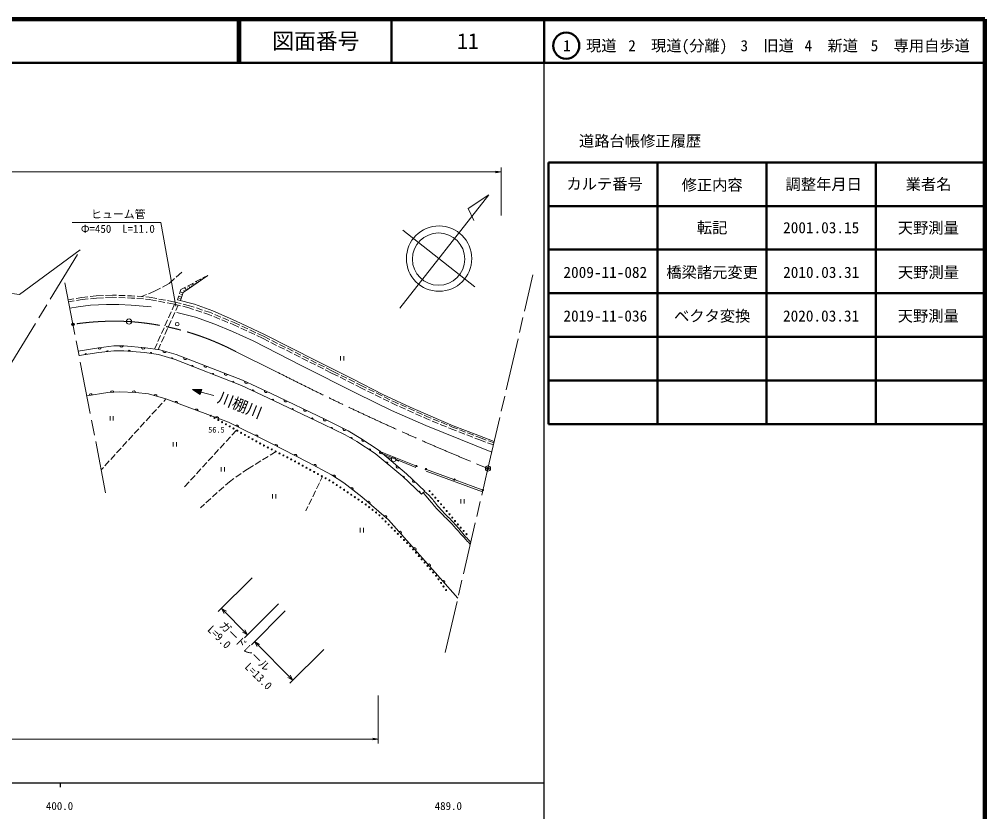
# Model space of a CAD drawing. Units: millimetres at full size, sheet at 1:1000; details may follow other scales. Extents: x 40000 to 680000, y 20000 to 380000.
# Drawn here: x 458617 to 680000, y 198357 to 380000 of the extents above; entities that cross this region are included whole.
import ezdxf
from ezdxf.enums import TextEntityAlignment as Align

# ---------------------------------------------------------------- set-up
doc = ezdxf.new("R2010")
doc.units = ezdxf.units.MM
doc.header["$LTSCALE"] = 1000
doc.header["$PDMODE"] = 32
doc.header["$PDSIZE"] = 500
doc.linetypes.add('CHAIN', pattern=[18.5, 12, -1.5, 3.5, -1.5])
for name, color, linetype, lineweight in [('M-BGD', 7, 'Continuous', 13), ('M-BMK', 2, 'CHAIN', 13), ('M-BMK-SRVR', 3, 'Continuous', 13), ('M-STR-HTXT', 7, 'Continuous', 13), ('M-TTL', 2, 'Continuous', 140), ('M-TTL-BAND', 7, 'Continuous', 25), ('M-TTL-FRAM', 2, 'Continuous', 50), ('M-TTL-LINE', 7, 'Continuous', 50)]:
    doc.layers.add(name, color=color, linetype=linetype, lineweight=lineweight)
for name, color, linetype in [('M-BGD-HTXT', 7, 'Continuous'), ('M-OTRS', 6, 'Continuous'), ('M-TTL-TXT', 7, 'Continuous')]:
    doc.layers.add(name, color=color, linetype=linetype)
doc.styles.add('ＭＳ ゴシック', font='')
doc.styles.get('ＭＳ ゴシック').set_extended_font_data('MS Gothic')

# ---------------------------------------------------------------- blocks, each defined once
blk = doc.blocks.new('open_arrow')
at = {"color": 0, "linetype": 'Continuous', "lineweight": -2}
blk.add_lwpolyline([(7.5, 1.25), (0, 0), (7.5, -1.25)], dxfattribs=at)

msp = doc.modelspace()

# ---------------------------------------------------------------- linework, layer by layer
at = {"layer": 'M-BGD'}
for p, q in [((494617, 320883), (495904, 322016)), ((500737, 320719), (501856, 321310)), ((491421, 318616), (492953, 319419)), ((492953, 319419), (494241, 320552)), ((497200, 318852), (498526, 319552)), ((497754, 318451), (497401, 318958)), ((498164, 318737), (498023, 318940)), ((498574, 319023), (498292, 319428)), ((498985, 319309), (498879, 319461)), ((498969, 319786), (500295, 320486)), ((499395, 319595), (499183, 319899)), ((499805, 319881), (499734, 319982)), ((500215, 320167), (500074, 320369)), ((500625, 320452), (500590, 320503)), ((501036, 320738), (500965, 320840)), ((474859, 316454), (476280, 316606)), ((476280, 316606), (477895, 316679)), ((478394, 316702), (480009, 316776)), ((480009, 316776), (480925, 316740)), ((481425, 316721), (482924, 316662)), ((483423, 316642), (484339, 316606)), ((484339, 316606), (485135, 316547)), ((486614, 316436), (487798, 316915)), ((488262, 317102), (489446, 317581)), ((489446, 317581), (490978, 318384)), ((494880, 315708), (495182, 316630)), ((495337, 317105), (495639, 318027)), ((496152, 317278), (495472, 317515)), ((495639, 318027), (496758, 318618)), ((495988, 316806), (495647, 316925)), ((496524, 317593), (496312, 317897)), ((496934, 317879), (496510, 318487)), ((497344, 318165), (497167, 318418)), ((469838, 315695), (471144, 315928)), ((469926, 315203), (471223, 315434)), ((471636, 316015), (472942, 316248)), ((471715, 315522), (473013, 315753)), ((472942, 316248), (474362, 316400)), ((473013, 315753), (474417, 315903)), ((474914, 315957), (476318, 316107)), ((476318, 316107), (477914, 316180)), ((478414, 316203), (480011, 316276)), ((480011, 316276), (480912, 316240)), ((481411, 316221), (482910, 316162)), ((483410, 316142), (484311, 316107)), ((484311, 316107), (485088, 316049)), ((485586, 316011), (487082, 315899)), ((485633, 316509), (487129, 316397)), ((487581, 315862), (488358, 315803)), ((487628, 316360), (488424, 316300)), ((488358, 315803), (490056, 315481)), ((488424, 316300), (490142, 315973)), ((490547, 315387), (492020, 315107)), ((490634, 315880), (492107, 315599)), ((492512, 315013), (494209, 314690)), ((492598, 315506), (494317, 315179)), ((494209, 314690), (493646, 313423)), ((494209, 314690), (495603, 314339)), ((494317, 315179), (495726, 314823)), ((495022, 314485), (494474, 313257)), ((495823, 316334), (495160, 316565)), ((495658, 315862), (495327, 315977)), ((496211, 314701), (497620, 314345)), ((493444, 312966), (492835, 311595)), ((494270, 312800), (493658, 311431)), ((496087, 314216), (497481, 313864)), ((497481, 313864), (498586, 313503)), ((497620, 314345), (498743, 313977)), ((499061, 313347), (500487, 312881)), ((499218, 313822), (500644, 313355)), ((500962, 312725), (502068, 312363)), ((501119, 313200), (502242, 312832)), ((502068, 312363), (502784, 312063)), ((502242, 312832), (502972, 312526)), ((503433, 312332), (504816, 311751)), ((492632, 311138), (492023, 309767)), ((493454, 310974), (492842, 309605)), ((503245, 311869), (504628, 311288)), ((505089, 311095), (506472, 310514)), ((505277, 311558), (506660, 310977)), ((506933, 310320), (507649, 310019)), ((507121, 310783), (507851, 310477)), ((507649, 310019), (508982, 309400)), ((507851, 310477), (509192, 309854)), ((491820, 309310), (491212, 307939)), ((492638, 309148), (492026, 307779)), ((509435, 309189), (510795, 308557)), ((509645, 309643), (511005, 309010)), ((511248, 308346), (512609, 307713)), ((511459, 308799), (512819, 308167)), ((513272, 307956), (514612, 307333)), ((490197, 305654), (489634, 304386)), ((491009, 307482), (490400, 306111)), ((491822, 307322), (491210, 305953)), ((513062, 307502), (514394, 306883)), ((514394, 306883), (515840, 306155)), ((514612, 307333), (516061, 306603)), ((516287, 305930), (517627, 305256)), ((516508, 306379), (517848, 305704)), ((491006, 305496), (490457, 304268)), ((518073, 305031), (519413, 304356)), ((518294, 305479), (519634, 304805)), ((519860, 304131), (521199, 303457)), ((520081, 304580), (521421, 303905)), ((521867, 303680), (523207, 303006)), ((521646, 303232), (522986, 302558)), ((523432, 302333), (524772, 301658)), ((523654, 302781), (524993, 302107)), ((525219, 301433), (526558, 300759)), ((525440, 301882), (526780, 301207)), ((532293, 302803), (532293, 301803)), ((533043, 301803), (533043, 302803)), ((527005, 300534), (528345, 299859)), ((527226, 300982), (528566, 300308)), ((528791, 299635), (530237, 298907)), ((529013, 300083), (530462, 299353)), ((530237, 298907), (531730, 298158)), ((530462, 299353), (531953, 298605)), ((532176, 297934), (533517, 297261)), ((532400, 298381), (533741, 297708)), ((533964, 297037), (535305, 296364)), ((534188, 297484), (535528, 296811)), ((498367, 295112), (500455, 295140)), ((498367, 295112), (500125, 293987)), ((498367, 295112), (500290, 294564)), ((500257, 294448), (498719, 294887)), ((500323, 294679), (498784, 295118)), ((499070, 294662), (500224, 294333)), ((499202, 295123), (500356, 294794)), ((500389, 294910), (499619, 295129)), ((500037, 295135), (500422, 295025)), ((500125, 293987), (500455, 295140)), ((503227, 293726), (500290, 294564)), ((535752, 296140), (537244, 295391)), ((535975, 296587), (537467, 295838)), ((537244, 295391), (538011, 295011)), ((537467, 295838), (538229, 295461)), ((538459, 294789), (539804, 294124)), ((538677, 295239), (540022, 294574)), ((491738, 292412), (492245, 292966)), ((500191, 294217), (499422, 294437)), ((499774, 294212), (500158, 294102)), ((540252, 293902), (541596, 293237)), ((540470, 294352), (541814, 293687)), ((542044, 293015), (543389, 292350)), ((542262, 293465), (543607, 292800)), ((544055, 292578), (544817, 292201)), ((489038, 289460), (490051, 290567)), ((490388, 290936), (491401, 292043)), ((543837, 292128), (544605, 291748)), ((544605, 291748), (545354, 291414)), ((544817, 292201), (545559, 291870)), ((545811, 291211), (547181, 290600)), ((546016, 291667), (547386, 291056)), ((547638, 290397), (549008, 289786)), ((547843, 290853), (549213, 290242)), ((549669, 290039), (551040, 289428)), ((479421, 289058), (479421, 288058)), ((480171, 288058), (480171, 289058)), ((487688, 287984), (488701, 289091)), ((549465, 289583), (550835, 288972)), ((551291, 288769), (552041, 288435)), ((551496, 289225), (552238, 288894)), ((552041, 288435), (552845, 288104)), ((552238, 288894), (553036, 288565)), ((553307, 287913), (554694, 287341)), ((553498, 288375), (554885, 287803)), ((484988, 285033), (486001, 286140)), ((486338, 286509), (487351, 287616)), ((507371, 284668), (508416, 285808)), ((555156, 287151), (556543, 286579)), ((555347, 287613), (556734, 287041)), ((557005, 286388), (557808, 286057)), ((557196, 286850), (557994, 286521)), ((557808, 286057), (558906, 285631)), ((557994, 286521), (559087, 286097)), ((559553, 285917), (560952, 285374)), ((483639, 283557), (484651, 284664)), ((506019, 283194), (507033, 284300)), ((559372, 285450), (560771, 284908)), ((561237, 284727), (562635, 284185)), ((561418, 285193), (562816, 284651)), ((563102, 284004), (564199, 283578)), ((563282, 284470), (564375, 284046)), ((564199, 283578), (565536, 283091)), ((564375, 284046), (565710, 283560)), ((566180, 283389), (567514, 282904)), ((480939, 280606), (481951, 281713)), ((482289, 282082), (483301, 283188)), ((493877, 283082), (493877, 282082)), ((494627, 282082), (494627, 283082)), ((503316, 280246), (504330, 281351)), ((504668, 281720), (505681, 282825)), ((566006, 282920), (567343, 282434)), ((479589, 279130), (480601, 280237)), ((501964, 278771), (502978, 279877)), ((514422, 279019), (515701, 279803)), ((516127, 280064), (517486, 280897)), ((541508, 280832), (549541, 277655)), ((541944, 280398), (549540, 277246)), ((543988, 279268), (543077, 279591)), ((477395, 276732), (477902, 277285)), ((478239, 277654), (479251, 278761)), ((499261, 275823), (500275, 276929)), ((500613, 277297), (501627, 278403)), ((504918, 277334), (504918, 276334)), ((505668, 276334), (505668, 277334)), ((509891, 276152), (510932, 276879)), ((510932, 276879), (512291, 277712)), ((512717, 277973), (513996, 278757)), ((544932, 278939), (545672, 278672)), ((552012, 276836), (558264, 274538)), ((497910, 274349), (498923, 275455)), ((506800, 273995), (507841, 274722)), ((508251, 275008), (509481, 275866)), ((528139, 275180), (527645, 274160)), ((551934, 276436), (564853, 271715)), ((496526, 272840), (497572, 273980)), ((504399, 271834), (505514, 272837)), ((505886, 273172), (506800, 273995)), ((527428, 273710), (526774, 272359)), ((558545, 274434), (564797, 272136)), ((501426, 269158), (502541, 270162)), ((502912, 270496), (504027, 271500)), ((516699, 271131), (516699, 270131)), ((517449, 270131), (517449, 271131)), ((525686, 270109), (525032, 268759)), ((526557, 271909), (525903, 270559)), ((551632, 271862), (550873, 271120)), ((500139, 268000), (501054, 268824)), ((524815, 268308), (524321, 267288)), ((559863, 270003), (559863, 269003)), ((560613, 269003), (560613, 270003)), ((536789, 263390), (536789, 262390)), ((537539, 262390), (537539, 263390))]:
    msp.add_line(p, q, dxfattribs=at)
for points in [[(440232, 319294), (458697, 316904), (472597, 327128)], [(501856, 321310), (496179, 317353), (495545, 315538)], [(470209, 313746), (472093, 314075), (474960, 314446), (478619, 314649), (481469, 314598), (484285, 314480), (488838, 314075)], [(494880, 315708), (498775, 314713), (503020, 313176), (508197, 310899), (514875, 307729), (526780, 301692), (535178, 297493), (541974, 294003), (548281, 291102), (553019, 288994), (558129, 286836), (563795, 284661), (567532, 283246)], [(494711, 312802), (498994, 311723), (503462, 310138), (507543, 308401), (512231, 306293), (523411, 300543), (536008, 294219), (543951, 290299), (551817, 286859), (559810, 283646), (566952, 280750)], [(472116, 303921), (476820, 304693), (480305, 305165), (482565, 305132), (487579, 304682), (490862, 304210), (494605, 303131), (509807, 297245), (516359, 294244), (528803, 288224), (534065, 285627), (536965, 283940), (540911, 281276), (547374, 275783), (551632, 271862)], [(550873, 271120), (546595, 275184), (540260, 280479), (536045, 283256), (533358, 284740), (528274, 287219), (515576, 293256), (509589, 296072), (494328, 301980), (490562, 303160), (487358, 303655), (482558, 304026), (480321, 304003), (476881, 303621), (472308, 302931)], [(559177, 247291), (551108, 256489), (543300, 265258), (537128, 270553), (533014, 273774), (530198, 275545), (524768, 278513), (516266, 282801), (506561, 287620), (497101, 291178), (492245, 292966), (488231, 294112), (485246, 294466), (481672, 294635), (478923, 294466), (474098, 293713)]]:
    msp.add_lwpolyline(points, dxfattribs=at)
for centre, radius in [((494826, 310117), 417), ((502503, 289126), 125), ((503375, 288637), 125), ((504248, 288147), 125), ((505120, 287658), 125), ((505992, 287169), 125), ((506864, 286679), 125), ((507736, 286190), 125), ((508608, 285701), 125), ((509480, 285211), 125), ((510352, 284722), 125), ((511224, 284233), 125), ((512096, 283743), 125), ((512969, 283254), 125), ((513841, 282765), 125), ((514728, 282305), 125), ((515619, 281850), 125), ((516510, 281396), 125), ((517401, 280941), 125), ((518291, 280487), 125), ((519182, 280032), 125), ((520073, 279578), 125), ((520963, 279123), 125), ((541368, 280887), 150), ((544456, 279091), 500), ((521846, 278653), 125), ((522721, 278170), 125), ((523597, 277687), 125), ((524473, 277203), 125), ((525348, 276720), 125), ((549680, 277600), 150), ((551871, 276888), 150), ((526224, 276237), 125), ((527099, 275754), 125), ((527975, 275271), 125), ((528850, 274788), 125), ((558405, 274486), 150), ((529726, 274305), 125), ((530591, 273804), 125), ((531421, 273246), 125), ((532251, 272688), 125), ((533080, 272130), 125), ((533910, 271572), 125), ((534740, 271015), 125), ((535570, 270457), 125), ((552708, 271848), 125), ((553366, 271094), 125), ((554023, 270340), 125), ((564938, 272084), 150), ((536400, 269899), 125), ((537230, 269341), 125), ((538055, 268776), 125), ((538844, 268162), 125), ((554680, 269587), 125), ((555336, 268832), 125), ((555977, 268064), 125), ((539633, 267547), 125), ((540422, 266933), 125), ((541194, 266299), 125), ((541900, 265591), 125), ((556618, 267297), 125), ((557259, 266529), 125), ((557900, 265761), 125), ((542606, 264883), 125), ((543311, 264174), 125), ((544017, 263466), 125), ((558541, 264994), 125), ((559182, 264226), 125), ((559838, 263472), 125), ((544723, 262758), 125), ((545429, 262049), 125), ((546135, 261341), 125), ((560507, 262729), 125), ((561176, 261985), 125), ((546841, 260633), 125), ((547547, 259924), 125), ((548253, 259216), 125), ((548921, 258473), 125), ((549580, 257720), 125), ((550238, 256968), 125), ((550897, 256215), 125), ((551555, 255463), 125), ((552214, 254710), 125), ((552873, 253958), 125), ((553531, 253205), 125), ((554175, 252441), 125), ((554748, 251622), 125), ((555322, 250803), 125), ((555896, 249984), 125), ((556469, 249164), 125)]:
    msp.add_circle(centre, radius, dxfattribs=at)
for centre, radius, start, end in [((473887, 303170), 200, 8.57582, 188.57582), ((477044, 304778), 379, 195.88691, 359.54444), ((478841, 303839), 200, 6.34019, 186.34019), ((482022, 305194), 379, 187.31614, 350.97367), ((483828, 303928), 200, 355.58077, 175.58077), ((487008, 304787), 379, 183.04631, 346.70384), ((488801, 303432), 200, 351.22363, 171.22363), ((491939, 303955), 379, 172.08958, 335.74711), ((493632, 302198), 200, 342.5973, 162.5973), ((496685, 302383), 379, 167.00819, 330.66572), ((498311, 300438), 200, 338.83815, 158.83815), ((501348, 300578), 379, 167.00819, 330.66572), ((502974, 298633), 200, 338.83815, 158.83815), ((506011, 298773), 379, 167.00819, 330.66572), ((507637, 296828), 200, 338.83815, 158.83815), ((510655, 296916), 379, 163.55529, 327.21282), ((479925, 294474), 379, 11.68191, 175.33944), ((484912, 294428), 379, 5.4706, 169.12814), ((512219, 294835), 200, 334.80665, 154.80665), ((515201, 294833), 379, 163.55529, 327.21282), ((474980, 293796), 379, 17.04375, 180.70128), ((489815, 293604), 379, 352.22584, 155.88337), ((494561, 292056), 379, 347.96481, 151.62235), ((516741, 292702), 200, 334.57211, 154.57211), ((519714, 292680), 379, 162.35633, 326.01386), ((499247, 290313), 379, 347.55925, 151.21678), ((521257, 290555), 200, 334.57211, 154.57211), ((524215, 290503), 379, 162.35633, 326.01386), ((503927, 288553), 379, 347.55925, 151.21678), ((525772, 288408), 200, 334.57211, 154.57211), ((528716, 288326), 379, 162.35633, 326.01386), ((508513, 286591), 379, 341.7657, 145.42323), ((530279, 286241), 200, 334.00789, 154.00789), ((533201, 286113), 379, 161.90076, 325.55829), ((512991, 284367), 379, 341.7657, 145.42323), ((534736, 283979), 200, 331.08807, 151.08807), ((537538, 283619), 379, 154.14347, 317.80101), ((517466, 282136), 379, 341.40199, 145.05952), ((538972, 281328), 200, 326.62844, 146.62844), ((521930, 279884), 379, 341.40199, 145.05952), ((541627, 280738), 379, 147.80778, 311.46531), ((526364, 277579), 379, 339.51093, 143.16846), ((542913, 278262), 200, 320.10952, 140.10952), ((545437, 277500), 379, 147.80778, 311.46531), ((530728, 275148), 379, 336.01191, 139.66945), ((546741, 275046), 200, 316.46682, 136.46682), ((534818, 272293), 379, 330.11786, 133.77539), ((549185, 274189), 379, 145.53261, 309.19014), ((550365, 271602), 200, 316.46682, 136.46682), ((538694, 269139), 379, 327.54416, 131.2017), ((542489, 265884), 379, 327.54416, 131.2017), ((545904, 262252), 379, 319.85261, 123.51014), ((549229, 258518), 379, 319.85261, 123.51014), ((552542, 254773), 379, 319.42962, 123.08715), ((555839, 251015), 379, 319.42962, 123.08715)]:
    msp.add_arc(centre, radius, start, end, dxfattribs=at)
for points, knots in [([(562044, 259631), (560957, 260806), (560677, 261107), (559815, 262067), (559077, 262890), (558702, 263386), (557942, 264188), (556837, 265354), (556135, 265927), (555034, 267096), (554209, 267972), (553779, 268492), (552999, 269409), (552311, 270218), (552092, 270484), (551265, 271503)], [0, 0, 0, 0, 1, 1, 1, 2, 2, 2, 3, 3, 3, 4, 4, 4, 5, 5, 5, 5]), ([(551549, 271781), (552087, 271327), (552240, 271176), (552658, 270761), (553483, 269943), (553791, 269344), (554554, 268468), (555137, 267799), (555465, 267425), (556076, 266782), (556715, 266107), (557116, 265771), (557754, 265095), (558517, 264287), (558916, 263807), (559643, 262967), (560192, 262332), (560461, 261943), (561030, 261325), (561461, 260857), (561612, 260702), (562166, 260156)], [0, 0, 0, 0, 1, 1, 1, 2, 2, 2, 3, 3, 3, 4, 4, 4, 5, 5, 5, 6, 6, 6, 7, 7, 7, 7])]:
    msp.add_open_spline(points, degree=3, knots=knots, dxfattribs=at)
at = {"layer": 'M-BMK'}
for p, q in [((436847, 268443), (472597, 327128)), ((566088, 277032), (576406, 321430)), ((478419, 271454), (468997, 319984)), ((508232, 303853), (517576, 299222)), ((556287, 234857), (566088, 277032))]:
    msp.add_line(p, q, dxfattribs=at)
for centre, radius, start, end in [((480461, 246924), 63877, 87.02726, 98.59079), ((479733, 249299), 61550, 62.41691, 86.23544), ((802018, 856933), 626058, 242.97767, 247.86133)]:
    msp.add_arc(centre, radius, start, end, dxfattribs=at)
at = {"layer": 'M-BMK-SRVR'}
for p, q in [((545876, 313773), (566297, 339737)), ((566297, 339737), (561556, 336631)), ((561556, 336631), (562832, 333914)), ((546587, 331663), (563094, 318679))]:
    msp.add_line(p, q, dxfattribs=at)
for centre, radius in [((554874, 325145), 7501), ((554769, 325026), 6000), ((483774, 310716), 600), ((566088, 277032), 600)]:
    msp.add_circle(centre, radius, dxfattribs=at)
at = {"layer": 'M-OTRS'}
for p in [(470919, 310085), (566088, 277032)]:
    msp.add_point(p, dxfattribs=at)
at = {"layer": 'M-STR-HTXT'}
for p, q in [((569085, 335000), (569085, 346000)), ((92607, 345000), (569085, 345000)), ((491079, 333418), (470754, 333418)), ((491079, 333418), (494539, 314262)), ((512024, 251987), (504252, 244215)), ((518036, 245976), (510258, 238199)), ((518036, 245976), (510965, 238905)), ((504953, 244916), (510965, 238906)), ((504953, 244916), (505572, 243767)), ((504953, 244916), (506102, 244298)), ((519598, 244413), (511826, 236641)), ((510965, 238906), (509816, 239524)), ((510965, 238906), (510346, 240055)), ((512533, 237338), (521375, 228496)), ((512533, 237338), (513152, 236189)), ((512533, 237338), (513682, 236719)), ((528445, 235567), (520668, 227789)), ((521375, 228496), (520226, 229115)), ((521375, 228496), (520756, 229645)), ((540911, 225000), (540911, 214000)), ((352609, 215000), (540911, 215000))]:
    msp.add_line(p, q, dxfattribs=at)
at = {"layer": 'M-TTL'}
for p, q in [((680000, 380000), (40000, 380000)), ((680000, 20000), (680000, 380000))]:
    msp.add_line(p, q, dxfattribs=at)
at = {"layer": 'M-TTL-BAND'}
for p, q in [((579000, 20000), (579000, 370000)), ((40000, 205000), (579000, 205000)), ((468000, 205000), (468000, 204000))]:
    msp.add_line(p, q, dxfattribs=at)
at = {"layer": 'M-TTL-FRAM'}
for p, q in [((580000, 347197), (580000, 287197)), ((580000, 347197), (680000, 347197)), ((580000, 287197), (680000, 287197))]:
    msp.add_line(p, q, dxfattribs=at)
at = {"layer": 'M-TTL-LINE'}
for p, q in [((508747, 380000), (508747, 370000)), ((509247, 380000), (509247, 370000)), ((543997, 380000), (543997, 370000)), ((579000, 380000), (579000, 370000)), ((40000, 370000), (680000, 370000)), ((605000, 347197), (605000, 287197)), ((630000, 347197), (630000, 287197)), ((655000, 347197), (655000, 287197)), ((580000, 337197), (680000, 337197)), ((580000, 327197), (680000, 327197)), ((580000, 317197), (680000, 317197)), ((580000, 307197), (680000, 307197)), ((580000, 297197), (680000, 297197))]:
    msp.add_line(p, q, dxfattribs=at)
msp.add_circle((584031, 373958), 3000, dxfattribs=at)

# ---------------------------------------------------------------- block references
at = {"layer": 'M-STR-HTXT', "xscale": 167, "yscale": 167, "rotation": 180}
for p in [(569085, 345000), (540911, 215000)]:
    msp.add_blockref('open_arrow', p, dxfattribs=at)

# ---------------------------------------------------------------- texts
at = {"layer": 'M-BGD-HTXT', "style": 'ＭＳ ゴシック'}
msp.add_text('川棚川', height=2566, rotation=338.199, dxfattribs=at).set_placement((509230, 291566), align=Align.MIDDLE_CENTER)
msp.add_text('56.5', height=1320, dxfattribs=at).set_placement((501935, 284860), align=Align.BOTTOM_LEFT)
at = {"layer": 'M-STR-HTXT', "style": 'ＭＳ ゴシック'}
msp.add_text('ヒューム管', height=1833, dxfattribs=at).set_placement((481309, 333848), align=Align.BOTTOM_CENTER)
msp.add_text('Φ=450\u3000L=11.0', height=1833, dxfattribs=at).set_placement((472720, 330506), align=Align.BOTTOM_LEFT)
for s, p in [('ガードレール', (509317, 235241)), ('L=9.0', (503447, 237362)), ('L=13.0', (512438, 228371))]:
    msp.add_text(s, height=1833, rotation=315.374, dxfattribs=at).set_placement(p, align=Align.BOTTOM_CENTER)
at = {"layer": 'M-TTL-BAND', "style": 'ＭＳ ゴシック'}
for s, p in [('400.0', (467844, 198195)), ('489.0', (557000, 198195))]:
    msp.add_text(s, height=1833, dxfattribs=at).set_placement(p, align=Align.BOTTOM_CENTER)
at = {"layer": 'M-TTL-TXT', "style": 'ＭＳ ゴシック'}
for s, height, p in [('図面番号', 3666, (526622, 375000)), ('11', 3666, (561497, 375000)), ('1\u3000現道', 2566, (589448, 373958)), ('2\u3000現道(分離)', 2566, (609619, 373958)), ('3\u3000旧道', 2566, (630121, 373958)), ('4\u3000新道', 2566, (644824, 373958)), ('5\u3000専用自歩道', 2566, (665228, 373958)), ('道路台帳修正履歴', 2566, (600968, 352113)), ('カルテ番号', 2566, (592839, 342277)), ('修正内容', 2566, (617509, 342023)), ('調整年月日', 2566, (643089, 342197)), ('業者名', 2566, (667134, 342197)), ('転記', 2566, (617500, 332245)), ('2001.03.15', 2566, (642500, 332245)), ('天野測量', 2566, (667077, 332189)), ('2009-11-082', 2566, (593000, 322000)), ('橋梁諸元変更', 2566, (617490, 322000)), ('2010.03.31', 2566, (642509, 322000)), ('天野測量', 2566, (667097, 322000)), ('2019-11-036', 2566, (593000, 312000)), ('ベクタ変換', 2566, (617512, 312000)), ('2020.03.31', 2566, (642477, 312000)), ('天野測量', 2566, (667065, 312000))]:
    msp.add_text(s, height=height, dxfattribs=at).set_placement(p, align=Align.MIDDLE_CENTER)

doc.saveas('drawing.dxf')
